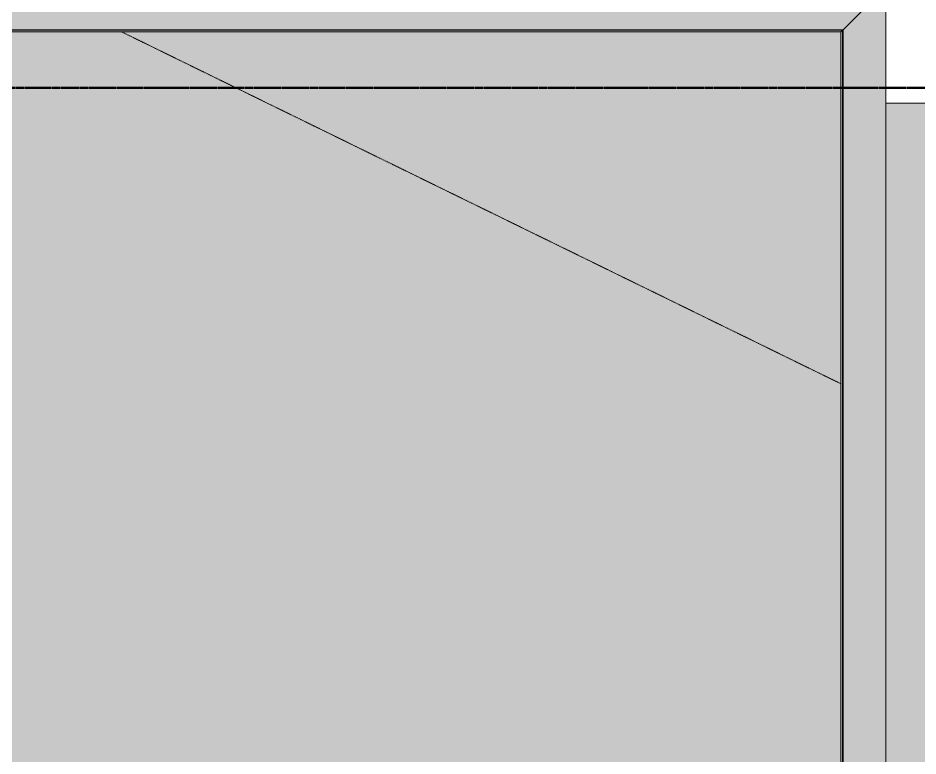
# Model space of a CAD drawing. Header units: inches. Extents: x -4250 to -935, y 9756 to 12395.
# Drawn here: x -2375 to -2049.7, y 11847.2 to 12113.9 of the extents above; entities that cross this region are included whole.
import ezdxf

# ---------------------------------------------------------------- set-up
doc = ezdxf.new("R2010")
doc.units = ezdxf.units.IN
doc.header["$MEASUREMENT"] = 0
doc.linetypes.add('Dash 1_16_', pattern=[0.125, 0.0625, -0.0625])
doc.linetypes.add('Double Dash 3_8_', pattern=[1, 0.375, -0.125, 0.125, -0.125, 0.125, -0.125])
for name, color, linetype, lineweight in [('0-1', 7, 'Continuous', 5), ('A-FLOR-PATT-1', 8, 'Continuous', 9), ('A-ROOF-1', 8, 'Continuous', 5), ('A-ROOF-2', 132, 'Continuous', 5), ('A-ROOF-3', 7, 'Dash 1_16_', 9), ('A-WALL-2', 113, 'Continuous', 9), ('C-PROP-LINE', 91, 'Double Dash 3_8_', 50), ('C-TOPO', 7, 'Continuous', 9)]:
    doc.layers.add(name, color=color, linetype=linetype, lineweight=lineweight)

# ---------------------------------------------------------------- blocks, each defined once
blk = doc.blocks.new('CTR  - Topography_rvt-1-FLOOR PLAN - ROOF')
at = {"layer": 'C-TOPO'}
for p, q in [((-2061.36, 12083.19), (-2053.04, 12083.19)), ((-2053.04, 12083.19), (-2013.87, 12083.19))]:
    blk.add_line(p, q, dxfattribs=at)
blk = doc.blocks.new('Basic Wall _ EXT - FIBER CEMENT - SMALL - ___-2145929-FLOOR PLAN - ROOF')
at = {"layer": 'A-WALL-2'}
for points in [[(-3851.85, 12109.71), (-2076.8, 12109.72), (-2061.36, 12125.15), (-3867.29, 12125.15), (-3851.85, 12109.72)], [(-3851.63, 12109.49), (-2076.99, 12109.52), (-2076.86, 12109.71), (-3851.85, 12109.71), (-3851.63, 12109.5)], [(-3851.11, 12108.98), (-2077.49, 12109.02), (-2077.06, 12109.45), (-3851.59, 12109.45), (-3851.16, 12109.02)]]:
    blk.add_hatch(color=256, dxfattribs=at).paths.add_polyline_path(points, flags=0)
for p, q in [((-2061.36, 12125.15), (-2076.8, 12109.71)), ((-2076.8, 12109.71), (-3851.85, 12109.71)), ((-3851.63, 12109.49), (-2077.02, 12109.49)), ((-2077.06, 12109.45), (-2077.53, 12108.98)), ((-2077.53, 12108.98), (-3851.11, 12108.98))]:
    blk.add_line(p, q, dxfattribs=at)
at = {"layer": 'A-WALL-2', "flags": 128}
for points in [[(-2077.02, 12109.49), (-2077.03, 12109.49), (-2077.04, 12109.47), (-2077.06, 12109.45)], [(-2076.8, 12109.71), (-2076.86, 12109.65), (-2076.91, 12109.6), (-2076.96, 12109.56), (-2076.99, 12109.52), (-2077.01, 12109.5), (-2077.02, 12109.49)]]:
    blk.add_lwpolyline(points, dxfattribs=at)
blk = doc.blocks.new('Basic Wall _ EXT - FIBER CEMENT - SMALL - ___-2145930-FLOOR PLAN - ROOF')
at = {"layer": 'A-WALL-2'}
for points in [[(-2061.36, 11240.83), (-2061.36, 12125.15), (-2076.8, 12109.71), (-2076.8, 11256.26), (-2065.54, 11245.01)], [(-2077.06, 11274.86), (-2077.06, 12109.45), (-2077.53, 12108.98), (-2077.53, 11310.43), (-2077.19, 11284.44)], [(-2076.8, 11256.27), (-2076.8, 11895.62), (-2076.84, 12109.67), (-2077.02, 12109.45), (-2076.99, 11256.46), (-2076.84, 11256.31)]]:
    blk.add_hatch(color=256, dxfattribs=at).paths.add_polyline_path(points, flags=0)
for p, q in [((-2076.8, 12109.71), (-2061.36, 12125.15)), ((-2061.36, 11240.83), (-2061.36, 12125.15)), ((-2077.53, 12108.98), (-2077.06, 12109.45)), ((-2077.02, 12109.49), (-2077.02, 11256.49)), ((-2076.8, 11256.27), (-2076.8, 12109.71)), ((-2077.53, 11310.43), (-2077.53, 12108.98))]:
    blk.add_line(p, q, dxfattribs=at)
at = {"layer": 'A-WALL-2', "flags": 128}
for points in [[(-2077.06, 12109.45), (-2077.04, 12109.47), (-2077.03, 12109.49), (-2077.02, 12109.49)], [(-2077.02, 12109.49), (-2077.01, 12109.5), (-2076.99, 12109.52), (-2076.96, 12109.56), (-2076.91, 12109.6), (-2076.86, 12109.65), (-2076.8, 12109.71)]]:
    blk.add_lwpolyline(points, dxfattribs=at)
blk = doc.blocks.new('Family - ___-1878392-FLOOR PLAN - ROOF')
at = {"layer": 'C-PROP-LINE'}
blk.add_line((-3833.41, 12088.69), (-1926.88, 12088.69), dxfattribs=at)

msp = doc.modelspace()

# ---------------------------------------------------------------- hatches: boundary and pattern name
at = {"layer": 'A-FLOR-PATT-1'}
h = msp.add_hatch(dxfattribs=at)
h.set_pattern_fill('FP_4', color=256, style=0, pattern_type=2)
h.set_pattern_definition([(0, (0, 0), (15.36, 3.84), [1.267, -10.253, 1.267, -10.253, -61.44]), (0, (0, 0), (15.36, 3.84), [-23.04, 1.267, -21.773, 1.267, -10.253, -26.88]), (0, (0, 0), (15.36, 3.84), [-57.6, 1.267, -6.413, 1.267, -17.933]), (120, (5.76, 1.92), (-11.0055376, 11.3821502), [1.267, -10.253, 1.267, -10.253, -61.44]), (120, (5.76, 1.92), (-11.0055376, 11.3821502), [-23.04, 1.267, -21.773, 1.267, -10.253, -26.88]), (120, (5.76, 1.92), (-11.0055376, 11.3821502), [-57.6, 1.267, -6.413, 1.267, -17.933]), (240, (7.68, 9.6), (-4.3544624, -15.2221502), [1.267, -10.253, 1.267, -10.253, -61.44]), (240, (7.68, 9.6), (-4.3544624, -15.2221502), [-23.04, 1.267, -21.773, 1.267, -10.253, -26.88]), (240, (7.68, 9.6), (-4.3544624, -15.2221502), [-57.6, 1.267, -6.413, 1.267, -17.933])])
h.paths.add_polyline_path([(-1938.32, 11049.39), (-1933.32, 11049.39), (-1933.32, 12087.19), (-1938.32, 12087.19), (-1938.32, 12083.19), (-2061.36, 12083.19), (-2061.36, 11240.83), (-2099.32, 11240.83), (-2099.32, 11049.39)], flags=0)
at = {"layer": 'A-ROOF-1'}
msp.add_hatch(color=256, dxfattribs=at).paths.add_polyline_path([(-3407.67, 11256.49), (-2077.02, 11256.49), (-2077.06, 11274.86), (-2077.53, 11310.43), (-2077.53, 11981.74), (-2337.64, 12108.98), (-2391.19, 12108.98), (-2512.41, 11981.08), (-2619.83, 12108.98), (-2651.58, 12108.98), (-2771.02, 11981.08), (-2926.26, 12108.98), (-2968.4, 12108.98), (-3114.24, 11981.08), (-3272.56, 12108.98), (-3310.15, 12108.98), (-3420.44, 11981.08), (-3537.29, 12108.98), (-3590.33, 12108.98), (-3851.11, 11981.74), (-3851.11, 11747.44), (-3489.62, 11747.44), (-3490.62, 11748.44), (-3407.67, 11748.44), (-3407.67, 11719.24), (-3202.37, 11719.24), (-3202.37, 11737.24), (-3071.87, 11737.24), (-3071.87, 11719.24), (-2797.15, 11719.24), (-2797.15, 11737.24), (-2736.67, 11737.24), (-2736.67, 11719.24), (-2639.95, 11719.24), (-2639.95, 11837.19), (-2522.7, 11837.19), (-2522.7, 11719.24), (-2506.29, 11719.24), (-2492.69, 11732.84), (-2442.84, 11682.99), (-2492.69, 11633.14), (-2506.29, 11646.74), (-2649.47, 11646.74), (-2649.47, 11628.74), (-2779.97, 11628.74), (-2779.97, 11646.74), (-3024.9, 11646.74), (-3024.9, 11628.74), (-3085.37, 11628.74), (-3085.37, 11646.74), (-3208.07, 11646.74), (-3208.07, 11628.74), (-3268.55, 11628.74), (-3268.55, 11646.74), (-3407.67, 11646.74), (-3407.67, 11264.72)], flags=0)
at = {"layer": 'A-ROOF-2'}
msp.add_hatch(color=256, dxfattribs=at).paths.add_polyline_path([(-2077.53, 11981.74), (-2077.53, 12108.98), (-2337.64, 12108.98), (-2077.71, 11981.83)], flags=0)

# ---------------------------------------------------------------- linework, layer by layer
at = {"layer": 'A-ROOF-3'}
msp.add_line((-2077.53, 11981.74), (-2337.64, 12108.98), dxfattribs=at)

# ---------------------------------------------------------------- block references
at = {"layer": '0-1'}
msp.add_blockref('CTR  - Topography_rvt-1-FLOOR PLAN - ROOF', (0, 0), dxfattribs=at)
at = {"layer": 'A-WALL-2'}
for name in ['Basic Wall _ EXT - FIBER CEMENT - SMALL - ___-2145929-FLOOR PLAN - ROOF', 'Basic Wall _ EXT - FIBER CEMENT - SMALL - ___-2145930-FLOOR PLAN - ROOF']:
    msp.add_blockref(name, (0, 0), dxfattribs=at)
at = {"layer": 'C-PROP-LINE'}
msp.add_blockref('Family - ___-1878392-FLOOR PLAN - ROOF', (0, 0), dxfattribs=at)

doc.saveas('drawing.dxf')
